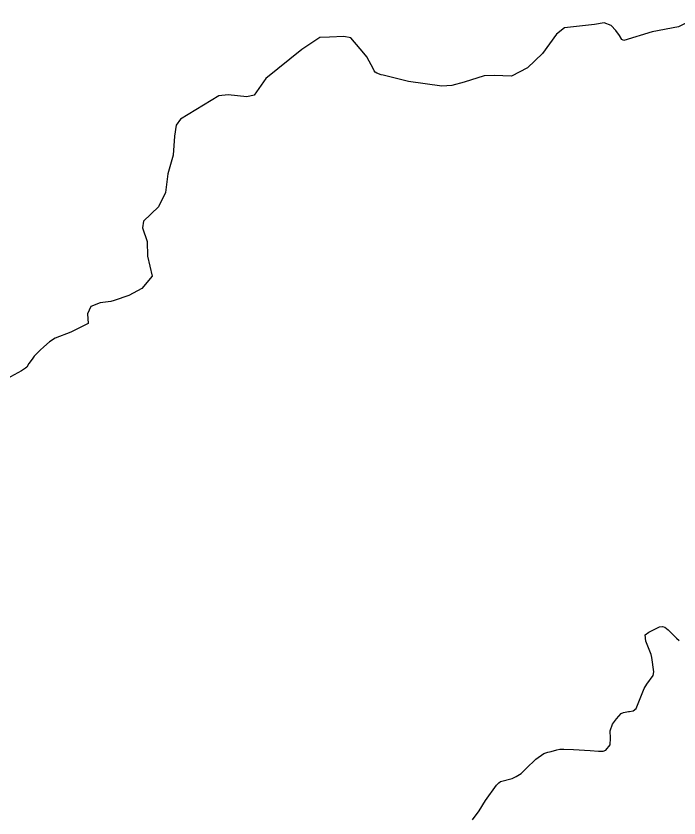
# Model space of a CAD drawing. Extents: x 1189447 to 1205702, y 6141591 to 6152844.
# Drawn here: x 1197574 to 1201638, y 6147217 to 6152134 of the extents above; entities that cross this region are included whole.
import ezdxf

# ---------------------------------------------------------------- set-up
doc = ezdxf.new("R2010")
doc.units = 0
doc.linetypes.add('CONTINU', pattern=[0])
doc.layers.add('1SECTION', color=7, linetype='CONTINU')

msp = doc.modelspace()

# ---------------------------------------------------------------- linework, layer by layer
at = {"layer": '1SECTION'}
for points in [[(1201768.31, 6152134.34), (1201634.88, 6152068.53), (1201474.45, 6152038.19), (1201300.79, 6151983.82), (1201288.65, 6151991.02), (1201272.57, 6152014.62), (1201251.41, 6152046.36), (1201223.36, 6152075.52), (1201179.1, 6152092.61), (1201120.51, 6152083.04), (1200936.69, 6152062.95), (1200887.84, 6152022.25), (1200801.72, 6151905.54), (1200709.16, 6151817.2), (1200611.53, 6151765.62), (1200505.22, 6151768.86), (1200443.59, 6151767.66), (1200321.32, 6151729.12), (1200246.18, 6151708.67), (1200185.49, 6151704.26), (1199979.76, 6151732.11), (1199825.61, 6151772.15), (1199812.91, 6151774.29), (1199786.99, 6151783.44), (1199776.14, 6151790.99), (1199770.47, 6151799.23), (1199765.43, 6151809.02), (1199724.25, 6151884.94), (1199705.72, 6151907.36), (1199683.68, 6151932.25), (1199627.22, 6152000.93), (1199584.09, 6152008.46), (1199495.2, 6152005.54), (1199435.79, 6152001.9), (1199326.53, 6151928.35), (1199105.81, 6151751.73), (1199034.7, 6151650.07), (1198989.15, 6151638.25), (1198874.62, 6151650.24), (1198818.36, 6151646.01), (1198581.77, 6151501.41), (1198556.53, 6151465.06), (1198544.76, 6151397.44), (1198536.63, 6151280.37), (1198505.22, 6151165.99), (1198490, 6151052), (1198447.13, 6150965.21), (1198355.41, 6150876.11), (1198349.49, 6150834.86), (1198377.75, 6150752.67), (1198379.91, 6150661.82), (1198409.06, 6150539.82), (1198344.61, 6150463.15), (1198266.17, 6150421.22), (1198176.16, 6150389.2), (1198156.24, 6150384.41), (1198089.67, 6150376.47), (1198033.04, 6150352.45), (1198013.14, 6150307.6), (1198016.12, 6150248.63), (1197909.72, 6150195.24), (1197813.25, 6150158.63), (1197779.58, 6150137.22), (1197743.85, 6150106.89), (1197722.11, 6150085.85), (1197686.19, 6150048.95), (1197672.21, 6150031.13), (1197653.27, 6150002.98), (1197640.11, 6149981.89), (1197631.87, 6149974.65), (1197607.2, 6149959), (1197518.39, 6149909.89)], [(1200372.12, 6147205.78), (1200412.79, 6147260.44), (1200452.31, 6147323.74), (1200520.47, 6147417.87), (1200533.8, 6147433.75), (1200544.5, 6147441.02), (1200614.63, 6147458.86), (1200640.99, 6147471.18), (1200671.48, 6147490.66), (1200700.78, 6147519.94), (1200760.29, 6147578.56), (1200809.63, 6147612.09), (1200834.29, 6147621.37), (1200855.64, 6147624.2), (1200888.95, 6147635.14), (1200906.88, 6147639.83), (1200932.9, 6147639.68), (1200992.05, 6147637.14), (1201094.64, 6147631), (1201144.03, 6147626.48), (1201173.85, 6147627.15), (1201190.38, 6147633.74), (1201215.96, 6147665.8), (1201217.49, 6147706.45), (1201217.13, 6147751.35), (1201231.62, 6147791.78), (1201255.17, 6147825.3), (1201283.09, 6147857.44), (1201298.04, 6147863.86), (1201329.04, 6147869.17), (1201335.32, 6147870.48), (1201357.82, 6147873.79), (1201374.78, 6147887.81), (1201424.35, 6148011.92), (1201440.21, 6148036.87), (1201480.06, 6148090.55), (1201483.59, 6148112.4), (1201471.58, 6148201.83), (1201467.69, 6148220.46), (1201454.86, 6148249.44), (1201435.83, 6148301.72), (1201431.94, 6148339.6), (1201452.82, 6148356.88), (1201518.53, 6148390.1), (1201537.48, 6148391.78), (1201552.19, 6148386.31), (1201572.4, 6148370.03), (1201596, 6148347.35), (1201622.82, 6148318.81), (1201639.56, 6148306.44)]]:
    msp.add_lwpolyline(points, dxfattribs=at)

doc.saveas('drawing.dxf')
